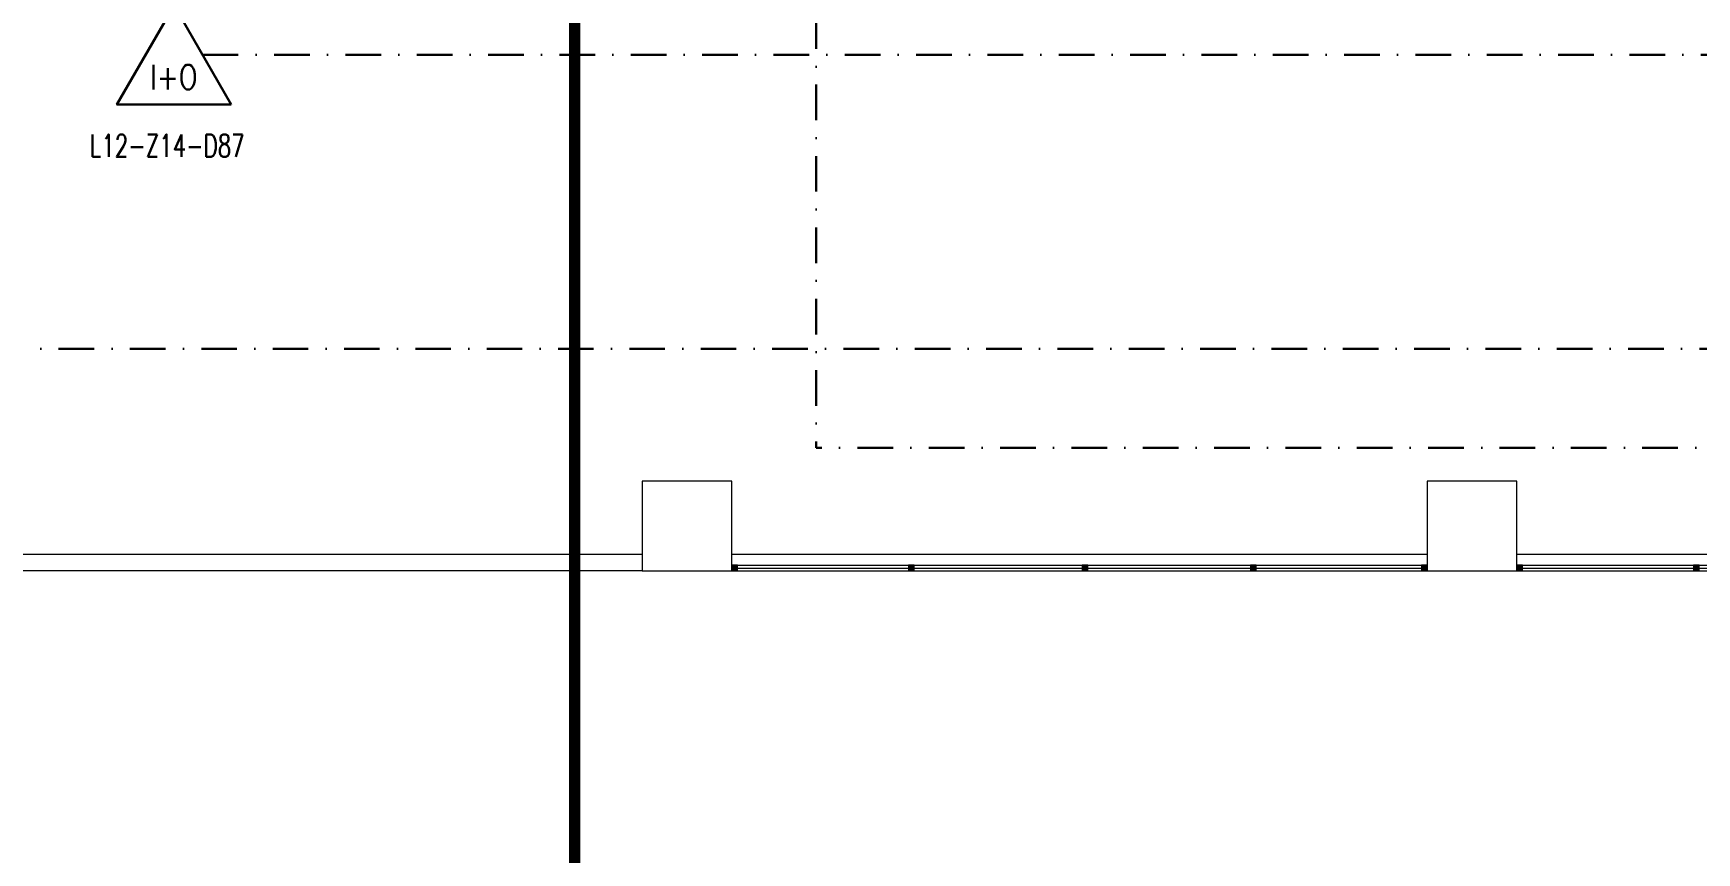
# Model space of a CAD drawing. Header units: metres. Extents: x -19121 to 152404, y -12107 to 29421.
# Drawn here: x 91897 to 93380, y 549 to 1279 of the extents above; entities that cross this region are included whole.
import ezdxf
from ezdxf.enums import TextEntityAlignment as Align

# ---------------------------------------------------------------- set-up
doc = ezdxf.new("R2010")
doc.units = ezdxf.units.M
doc.header["$LTSCALE"] = 50
doc.header["$MEASUREMENT"] = 0
doc.linetypes.add('DASHDOT', pattern=[25.4, 12.7, -6.35, 0, -6.35])
doc.linetypes.add('DOT2', pattern=[0.125, 0, -0.125])
doc.layers.get('0').update_dxf_attribs({"color": 9, "lineweight": 9})
for name, color, linetype, lineweight in [('00', 9, 'Continuous', 9), ('01', 9, 'Continuous', 9), ('06D', 9, 'Continuous', 9), ('10', 9, 'Continuous', 9), ('15', 9, 'Continuous', 9), ('20', 9, 'DOT2', 9), ('E-DEDEKTÖR NUMARALARI', 20, 'Continuous', 30), ('E-KABLO', 7, 'Continuous', 30), ('E-KOMBİNE DEDEKTÖR (ISI+OPTİK DUMAN)', 7, 'Continuous', 30)]:
    doc.layers.add(name, color=color, linetype=linetype, lineweight=lineweight)
doc.styles.add('E-YAZI', font='txttw.shx', dxfattribs={"height": 200})

# ---------------------------------------------------------------- blocks, each defined once
blk = doc.blocks.new('100_KOMBİNE DEDEKTÖR (ISI+OPTİK DUMAN) 085')
at = {"layer": 'E-KOMBİNE DEDEKTÖR (ISI+OPTİK DUMAN)', "color": 4}
blk.add_lwpolyline([(2.55, 0), (0, 4.416), (-2.55, 0)], close=True, dxfattribs=at)
at = {"layer": 'E-KOMBİNE DEDEKTÖR (ISI+OPTİK DUMAN)', "color": 3, "style": 'E-YAZI', "width": 0.8}
blk.add_text('I+O', height=1.1016, dxfattribs=at).set_placement((-0.018, 1.224), align=Align.MIDDLE)
blk = doc.blocks.new('p-kolon_80x80')
blk.add_lwpolyline([(-40, -40), (40, -40), (40, 40), (-40, 40)], close=True)
blk = doc.blocks.new('1.Bod.Ara.Sitatik Elk')
at = {"layer": '01'}
for p in [(8480, -7790), (9180, -7790)]:
    blk.add_blockref('p-kolon_80x80', p, dxfattribs=at)
blk = doc.blocks.new('prf-10x10')
blk.add_lwpolyline([(-5, -5), (5, -5), (5, 5), (-5, 5)], close=True)
at = {"color": 255}
blk.add_solid([(-5, -5), (5, -5), (-5, 5), (5, 5)], dxfattribs=at)
at = {"layer": '10'}
blk.add_point((0, 0), dxfattribs=at)
blk = doc.blocks.new('p-dog-ser-620')
at = {"layer": '06D'}
for points in [[(-620, 5), (-5, 5)], [(-620, 0), (-5, 0)]]:
    blk.add_lwpolyline(points, dxfattribs=at)
at = {"layer": '15'}
blk.add_lwpolyline([(-620, 2.5), (-5, 2.5)], dxfattribs=at)
at = {"layer": '10', "xscale": 0.5, "yscale": 0.5, "rotation": 90}
for p in [(-617.5, 2.5), (-460, 2.5), (-305, 2.5), (-155, 2.5), (-2.5, 2.5)]:
    blk.add_blockref('prf-10x10', p, dxfattribs=at)
blk = doc.blocks.new('1.Bod.Ara.Mimari Elk')
at = {"layer": '00'}
blk.add_lwpolyline([(7605, -7815), (8440, -7815), (8440, -7830), (7605, -7830)], close=True, dxfattribs=at)
at = {"layer": '06D'}
for points in [[(8520, -7815), (9140, -7815)], [(9220, -7815), (9840, -7815)]]:
    blk.add_lwpolyline(points, dxfattribs=at)
at = {"layer": '20', "ltscale": 2, "const_width": 10}
blk.add_lwpolyline([(8380, -5050), (8380, -8690), (12080, -8690), (12080, -6110), (9520, -6110), (9520, -5050)], close=True, dxfattribs=at)
at = {"layer": '10'}
for p in [(9140, -7830), (9840, -7830)]:
    blk.add_blockref('p-dog-ser-620', p, dxfattribs=at)

msp = doc.modelspace()

# ---------------------------------------------------------------- linework, layer by layer
at = {"layer": 'E-KABLO', "color": 4, "linetype": 'DASHDOT', "ltscale": 0.05}
for p in [(92595.13, 2060), (95462.15, 909.77)]:
    msp.add_line(p, (92595.13, 909.77), dxfattribs=at)
at = {"layer": 'E-KABLO', "color": 6, "linetype": 'DASHDOT', "ltscale": 0.05}
for p, q in [((92048.33, 1259.61), (94204.84, 1259.61)), ((96212.85, 997.75), (88050.27, 997.75))]:
    msp.add_line(p, q, dxfattribs=at)

# ---------------------------------------------------------------- block references
for name in ['1.Bod.Ara.Mimari Elk', '1.Bod.Ara.Sitatik Elk']:
    msp.add_blockref(name, (84000, 8630))
at = {"layer": 'E-KOMBİNE DEDEKTÖR (ISI+OPTİK DUMAN)', "xscale": 20, "yscale": 20, "zscale": 20}
msp.add_blockref('100_KOMBİNE DEDEKTÖR (ISI+OPTİK DUMAN) 085', (92022.84, 1215.45), dxfattribs=at)

# ---------------------------------------------------------------- texts
at = {"layer": 'E-DEDEKTÖR NUMARALARI', "style": 'E-YAZI', "width": 0.7}
msp.add_text('L12-Z14-D87', height=20, dxfattribs=at).set_placement((91947.73, 1168.79))

doc.saveas('drawing.dxf')
